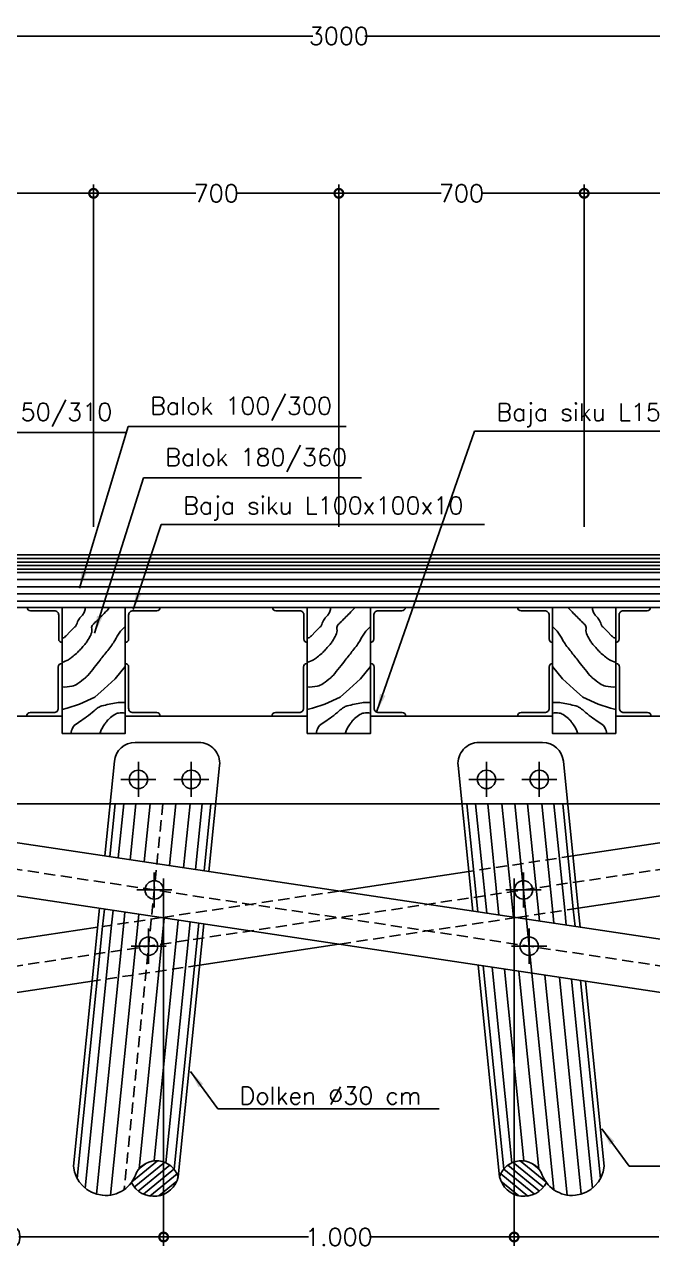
# Model space of a CAD drawing. Header units: metres. Extents: x -50 to 791, y -10 to 584.
# Drawn here: x 441 to 530.6, y 84.6 to 259.2 of the extents above; entities that cross this region are included whole.
import ezdxf

# ---------------------------------------------------------------- set-up
doc = ezdxf.new("R2010")
doc.units = ezdxf.units.M
doc.header["$PDMODE"] = 3
doc.header["$PDSIZE"] = 5
doc.linetypes.add('DASHED2', pattern=[9.525, 6.35, -3.175])
doc.layers.get('0').update_dxf_attribs({"linetype": 'CONTINUOUS'})
doc.layers.get('DEFPOINTS').update_dxf_attribs({"linetype": 'CONTINUOUS'})
for name, color, linetype in [('ARSIRDOLKEN', 2, 'CONTINUOUS'), ('ARSIRKAYU', 2, 'CONTINUOUS'), ('KAYU', 3, 'CONTINUOUS'), ('UKURAN', 2, 'CONTINUOUS')]:
    doc.layers.add(name, color=color, linetype=linetype)
doc.styles.get("Standard").update_dxf_attribs({"font": 'Simplex.shx'})
doc.dimstyles.get("Standard").update_dxf_attribs({"dimtxt": 0.18, "dimasz": 0.18, "dimexe": 0.18, "dimexo": 0.0625, "dimgap": 0.09, "dimtad": 0, "dimtih": 1, "dimtoh": 1, "dimdec": 4, "dimzin": 0, "dimdsep": 46, "dimtxsty": 'Standard', "dimcen": 0.09, "dimadec": 0, "dimazin": 0, "dimtfac": 1, "dimtdec": 4, "dimtofl": 0, "dimtmove": 0, "dimatfit": 3, "dimfxl": 1, "dimtolj": 1, "dimtzin": 0, "dimarcsym": 0})

# ---------------------------------------------------------------- blocks, each defined once
blk = doc.blocks.new('_DOTSMALL')
at = {"color": 0, "linetype": 'ByBlock', "const_width": 0.5}
blk.add_lwpolyline([(-0.0625, 0, 1), (0.0625, 0, 1)], format="xyb", close=True, dxfattribs=at)
blk = doc.blocks.new('*D15')
at = {"color": 0, "linetype": 'ByBlock'}
for p, q in [((461.18, 252.8), (461.18, 253.42)), ((611.18, 252.8), (611.18, 253.42)), ((461.18, 252.17), (532.49, 252.17)), ((611.18, 252.17), (539.87, 252.17))]:
    blk.add_line(p, q, dxfattribs=at)
at = {"layer": 'DEFPOINTS', "color": 0, "linetype": 'ByBlock'}
for p in [(461.18, 252.17), (611.18, 252.17), (611.18, 252.17)]:
    blk.add_point(p, dxfattribs=at)
at = {"color": 0, "linetype": 'ByBlock', "xscale": 2.5, "yscale": 2.5, "zscale": 2.5, "rotation": 180}
blk.add_blockref('_DOTSMALL', (461.18, 252.17), dxfattribs=at)
at = {"color": 0, "linetype": 'ByBlock', "xscale": 2.5, "yscale": 2.5, "zscale": 2.5}
blk.add_blockref('_DOTSMALL', (611.18, 252.17), dxfattribs=at)
at = {"color": 0, "linetype": 'ByBlock', "insert": (536.18, 252.17), "char_height": 2.5, "attachment_point": 5}
blk.add_mtext('\\A1;3000', dxfattribs=at)
blk = doc.blocks.new('*D25')
at = {"color": 0, "linetype": 'ByBlock'}
for p, q in [((466.18, 230.36), (466.18, 230.98)), ((501.19, 182.15), (501.19, 230.98)), ((466.18, 229.73), (480.8, 229.73)), ((501.19, 229.73), (486.57, 229.73))]:
    blk.add_line(p, q, dxfattribs=at)
at = {"layer": 'DEFPOINTS', "color": 0, "linetype": 'ByBlock'}
for p in [(466.18, 229.73), (501.19, 229.73), (501.19, 181.52)]:
    blk.add_point(p, dxfattribs=at)
at = {"color": 0, "linetype": 'ByBlock', "xscale": 2.5, "yscale": 2.5, "zscale": 2.5, "rotation": 180}
blk.add_blockref('_DOTSMALL', (466.18, 229.73), dxfattribs=at)
at = {"color": 0, "linetype": 'ByBlock', "xscale": 2.5, "yscale": 2.5, "zscale": 2.5}
blk.add_blockref('_DOTSMALL', (501.19, 229.73), dxfattribs=at)
at = {"color": 0, "linetype": 'ByBlock', "insert": (483.69, 229.73), "char_height": 2.5, "attachment_point": 5}
blk.add_mtext('\\A1;700', dxfattribs=at)
blk = doc.blocks.new('*D26')
at = {"color": 0, "linetype": 'ByBlock'}
for p, q in [((501.19, 230.36), (501.19, 230.98)), ((536.18, 182.15), (536.18, 230.98)), ((501.19, 229.73), (515.8, 229.73)), ((536.18, 229.73), (521.57, 229.73))]:
    blk.add_line(p, q, dxfattribs=at)
at = {"layer": 'DEFPOINTS', "color": 0, "linetype": 'ByBlock'}
for p in [(501.19, 229.73), (536.18, 229.73), (536.18, 181.52)]:
    blk.add_point(p, dxfattribs=at)
at = {"color": 0, "linetype": 'ByBlock', "xscale": 2.5, "yscale": 2.5, "zscale": 2.5, "rotation": 180}
blk.add_blockref('_DOTSMALL', (501.19, 229.73), dxfattribs=at)
at = {"color": 0, "linetype": 'ByBlock', "xscale": 2.5, "yscale": 2.5, "zscale": 2.5}
blk.add_blockref('_DOTSMALL', (536.18, 229.73), dxfattribs=at)
at = {"color": 0, "linetype": 'ByBlock', "insert": (518.69, 229.73), "char_height": 2.5, "attachment_point": 5}
blk.add_mtext('\\A1;700', dxfattribs=at)
blk = doc.blocks.new('*D27')
at = {"color": 0, "linetype": 'ByBlock'}
for p, q in [((536.18, 230.36), (536.18, 230.98)), ((571.17, 182.15), (571.17, 230.98)), ((536.18, 229.73), (550.79, 229.73)), ((571.17, 229.73), (556.56, 229.73))]:
    blk.add_line(p, q, dxfattribs=at)
at = {"layer": 'DEFPOINTS', "color": 0, "linetype": 'ByBlock'}
for p in [(536.18, 229.73), (571.17, 229.73), (571.17, 181.52)]:
    blk.add_point(p, dxfattribs=at)
at = {"color": 0, "linetype": 'ByBlock', "xscale": 2.5, "yscale": 2.5, "zscale": 2.5, "rotation": 180}
blk.add_blockref('_DOTSMALL', (536.18, 229.73), dxfattribs=at)
at = {"color": 0, "linetype": 'ByBlock', "xscale": 2.5, "yscale": 2.5, "zscale": 2.5}
blk.add_blockref('_DOTSMALL', (571.17, 229.73), dxfattribs=at)
at = {"color": 0, "linetype": 'ByBlock', "insert": (553.67, 229.73), "char_height": 2.5, "attachment_point": 5}
blk.add_mtext('\\A1;700', dxfattribs=at)
blk = doc.blocks.new('*D28')
at = {"color": 0, "linetype": 'ByBlock'}
for p, q in [((571.17, 230.36), (571.17, 230.98)), ((606.18, 182.15), (606.18, 230.98)), ((571.17, 229.73), (585.79, 229.73)), ((606.18, 229.73), (591.56, 229.73))]:
    blk.add_line(p, q, dxfattribs=at)
at = {"layer": 'DEFPOINTS', "color": 0, "linetype": 'ByBlock'}
for p in [(571.17, 229.73), (606.18, 229.73), (606.18, 181.52)]:
    blk.add_point(p, dxfattribs=at)
at = {"color": 0, "linetype": 'ByBlock', "xscale": 2.5, "yscale": 2.5, "zscale": 2.5, "rotation": 180}
blk.add_blockref('_DOTSMALL', (571.17, 229.73), dxfattribs=at)
at = {"color": 0, "linetype": 'ByBlock', "xscale": 2.5, "yscale": 2.5, "zscale": 2.5}
blk.add_blockref('_DOTSMALL', (606.18, 229.73), dxfattribs=at)
at = {"color": 0, "linetype": 'ByBlock', "insert": (588.67, 229.73), "char_height": 2.5, "attachment_point": 5}
blk.add_mtext('\\A1;700', dxfattribs=at)
blk = doc.blocks.new('*D39')
at = {"color": 0, "linetype": 'ByBlock'}
for p, q in [((461.18, 132), (461.18, 79.59)), ((511.18, 132), (511.18, 79.59)), ((461.18, 80.84), (481.83, 80.84)), ((511.18, 80.84), (490.53, 80.84))]:
    blk.add_line(p, q, dxfattribs=at)
at = {"layer": 'DEFPOINTS', "color": 0, "linetype": 'ByBlock'}
for p in [(461.18, 132.62), (511.18, 132.62), (511.18, 80.84)]:
    blk.add_point(p, dxfattribs=at)
at = {"color": 0, "linetype": 'ByBlock', "xscale": 2.5, "yscale": 2.5, "zscale": 2.5, "rotation": 180}
blk.add_blockref('_DOTSMALL', (461.18, 80.84), dxfattribs=at)
at = {"color": 0, "linetype": 'ByBlock', "xscale": 2.5, "yscale": 2.5, "zscale": 2.5}
blk.add_blockref('_DOTSMALL', (511.18, 80.84), dxfattribs=at)
at = {"color": 0, "linetype": 'ByBlock', "insert": (486.18, 80.84), "char_height": 2.5, "attachment_point": 5}
blk.add_mtext('\\A1;1.000', dxfattribs=at)
blk = doc.blocks.new('*D40')
at = {"color": 0, "linetype": 'ByBlock'}
for p, q in [((511.18, 132), (511.18, 79.59)), ((561.18, 132), (561.18, 79.59)), ((511.18, 80.84), (531.83, 80.84)), ((561.18, 80.84), (540.53, 80.84))]:
    blk.add_line(p, q, dxfattribs=at)
at = {"layer": 'DEFPOINTS', "color": 0, "linetype": 'ByBlock'}
for p in [(511.18, 132.62), (561.18, 132.62), (561.18, 80.84)]:
    blk.add_point(p, dxfattribs=at)
at = {"color": 0, "linetype": 'ByBlock', "xscale": 2.5, "yscale": 2.5, "zscale": 2.5, "rotation": 180}
blk.add_blockref('_DOTSMALL', (511.18, 80.84), dxfattribs=at)
at = {"color": 0, "linetype": 'ByBlock', "xscale": 2.5, "yscale": 2.5, "zscale": 2.5}
blk.add_blockref('_DOTSMALL', (561.18, 80.84), dxfattribs=at)
at = {"color": 0, "linetype": 'ByBlock', "insert": (536.18, 80.84), "char_height": 2.5, "attachment_point": 5}
blk.add_mtext('\\A1;1.000', dxfattribs=at)
blk = doc.blocks.new('*D41')
at = {"color": 0, "linetype": 'ByBlock'}
for p, q in [((561.18, 132), (561.18, 79.59)), ((611.18, 132), (611.18, 79.59)), ((561.18, 80.84), (581.83, 80.84)), ((611.18, 80.84), (590.53, 80.84))]:
    blk.add_line(p, q, dxfattribs=at)
at = {"layer": 'DEFPOINTS', "color": 0, "linetype": 'ByBlock'}
for p in [(561.18, 132.62), (611.18, 132.62), (611.18, 80.84)]:
    blk.add_point(p, dxfattribs=at)
at = {"color": 0, "linetype": 'ByBlock', "xscale": 2.5, "yscale": 2.5, "zscale": 2.5, "rotation": 180}
blk.add_blockref('_DOTSMALL', (561.18, 80.84), dxfattribs=at)
at = {"color": 0, "linetype": 'ByBlock', "xscale": 2.5, "yscale": 2.5, "zscale": 2.5}
blk.add_blockref('_DOTSMALL', (611.18, 80.84), dxfattribs=at)
at = {"color": 0, "linetype": 'ByBlock', "insert": (586.18, 80.84), "char_height": 2.5, "attachment_point": 5}
blk.add_mtext('\\A1;1.000', dxfattribs=at)

msp = doc.modelspace()

# ---------------------------------------------------------------- hatches: boundary and pattern name
at = {"layer": 'KAYU'}
h = msp.add_hatch(dxfattribs=at)
h.set_pattern_fill('ANSI31', color=256, scale=0.25, angle=-5.7525105, style=0)
h.set_pattern_definition([(39.2475, (289.50994, 66.42215), (-0.502183, 0.614696), [])])
h.paths.add_polyline_path([(456.97316, 95.39244, -0.088020689), (456.24978, 93.96132, 0.702806868), (462.93218, 94.79214, 0.654603324)])
h = msp.add_hatch(dxfattribs=at)
h.set_pattern_fill('ANSI31', color=256, scale=0.25, angle=-5.7525105, style=0)
h.set_pattern_definition([(140.7525, (682.1898, 66.42215), (0.502183, 0.614696), [])])
h.paths.add_polyline_path([(508.7676, 94.79214, 0.702806868), (515.44999, 93.96132, -0.088020689), (514.72661, 95.39244, 0.654603324)])

# ---------------------------------------------------------------- linework, layer by layer
at = {"layer": 'ARSIRDOLKEN'}
for points in [[(453.92058, 148.01138), (453.15954, 140.45689)], [(455.17047, 148.01138), (454.39084, 140.2722)], [(456.88908, 148.01138), (456.08386, 140.01824)], [(458.92017, 148.01138), (458.08471, 139.71811)], [(462.59077, 148.01138), (461.70067, 139.17572)], [(464.62185, 148.01138), (463.70152, 138.87559)], [(466.34046, 148.01138), (465.39455, 138.62164)], [(467.59036, 148.01138), (466.62584, 138.43695)], [(504.10942, 148.01138), (505.66383, 132.58125)], [(505.35932, 148.01138), (506.93291, 132.39088)], [(507.07792, 148.01138), (508.67788, 132.12914)], [(509.10901, 148.01138), (510.74013, 131.8198)], [(512.77961, 148.01138), (514.36769, 132.2471)], [(514.8107, 148.01138), (516.36854, 132.54723)], [(516.5293, 148.01138), (518.06156, 132.80118)], [(517.7792, 148.01138), (519.29286, 132.98588)], [(457.23273, 131.26076), (453.29599, 92.18224)], [(460.94805, 131.70471), (457.34323, 95.92094)], [(462.9489, 131.40458), (459.48725, 97.04198)], [(464.64193, 131.15063), (461.17789, 96.76437)], [(465.87322, 130.96593), (462.33826, 95.87565)], [(452.15643, 130.49932), (448.53438, 94.54453)], [(453.4255, 130.68968), (449.64717, 93.18355)], [(455.17048, 130.95143), (451.27816, 92.31374)], [(506.43955, 124.88098), (509.36152, 95.87565)], [(507.70862, 124.69062), (510.52189, 96.76437)], [(509.4536, 124.42888), (512.21253, 97.04198)], [(511.51585, 124.11954), (514.35654, 95.92094)], [(515.24277, 123.5605), (518.40378, 92.18224)], [(517.30501, 123.25116), (520.42162, 92.31374)], [(519.04999, 122.98942), (522.0526, 93.18355)], [(520.31906, 122.79906), (523.1654, 94.54453)]]:
    msp.add_lwpolyline(points, dxfattribs=at)
at = {"layer": 'ARSIRDOLKEN', "flags": 128}
for points in [[(510.94431, 148.01138), (513.37931, 123.84002)], [(513.37931, 123.84002), (516.49067, 92.95462)]]:
    msp.add_lwpolyline(points, dxfattribs=at)
at = {"layer": 'ARSIRKAYU', "flags": 128}
for points in [[(449.69993, 176.01138, -0.044730902), (449.58699, 175.43885, -0.08102946), (449.44744, 175.14688, -0.0372358), (449.08113, 174.69576, 0.044491747), (448.77989, 174.31359, 0.06030869), (448.42613, 173.59619, -0.112577754), (448.19579, 173.23031), (447.52824, 172.56368, -0.000000436), (446.94689, 171.98312, -0.000001), (446.6938, 171.73038, -0.116362814), (446.63895, 171.69652, -0.025971568), (446.36407, 171.62063)], [(453.17889, 176.01138, -0.002824036), (452.37339, 175.16771, -0.003424101), (451.70041, 174.48024, -0.00370249), (451.05858, 173.84303, 0.008525942), (450.78253, 173.56362, 0.232730146), (450.59296, 172.96144, -0.157071573), (450.44876, 172.0637, -0.022092037), (449.96238, 171.20437, -0.037131235), (449.61432, 170.73044, -0.009607854), (449.07576, 170.12485, -0.011707897), (448.613, 169.64716, -0.011433105), (448.41617, 169.46194, -0.003627449), (447.77857, 168.8972, -0.056656904), (447.26763, 168.54431, -0.03547882), (446.36407, 168.14047)], [(484.68575, 176.01138, -0.044730902), (484.57281, 175.43885, -0.08102946), (484.43325, 175.14688, -0.0372358), (484.06695, 174.69576, 0.044491747), (483.7657, 174.31359, 0.06030869), (483.41194, 173.59619, -0.112577754), (483.1816, 173.23031), (482.51405, 172.56368, -0.000000436), (481.9327, 171.98312, -0.000001), (481.67962, 171.73038, -0.116362814), (481.62476, 171.69652, -0.025971568), (481.34989, 171.62063)], [(488.16471, 176.01138, -0.002824036), (487.35921, 175.16771, -0.003424101), (486.68622, 174.48024, -0.00370249), (486.0444, 173.84303, 0.008525942), (485.76835, 173.56362, 0.232730146), (485.57877, 172.96144, -0.157071573), (485.43457, 172.0637, -0.022092037), (484.9482, 171.20437, -0.037131235), (484.60014, 170.73044, -0.009607854), (484.06158, 170.12485, -0.011707897), (483.59882, 169.64716, -0.011433105), (483.40199, 169.46194, -0.003627449), (482.76438, 168.8972, -0.056656904), (482.25344, 168.54431, -0.03547882), (481.34989, 168.14047)], [(518.52088, 176.01138, 0.002824036), (519.32638, 175.16771, 0.003424101), (519.99937, 174.48024, 0.00370249), (520.64119, 173.84303, -0.008525942), (520.91725, 173.56362, -0.232730146), (521.10682, 172.96144, 0.157071573), (521.25102, 172.0637, 0.022092037), (521.73739, 171.20437, 0.037131235), (522.08545, 170.73044, 0.009607854), (522.62401, 170.12485, 0.011707897), (523.08677, 169.64716, 0.011433105), (523.28361, 169.46194, 0.003627449), (523.92121, 168.8972, 0.056656904), (524.43215, 168.54431, 0.03547882), (525.3357, 168.14047)], [(521.99984, 176.01138, 0.044730902), (522.11278, 175.43885, 0.08102946), (522.25234, 175.14688, 0.0372358), (522.61864, 174.69576, -0.044491747), (522.91989, 174.31359, -0.06030869), (523.27365, 173.59619, 0.112577754), (523.50399, 173.23031), (524.17154, 172.56368, 0.000000436), (524.75289, 171.98312, 0.000001), (525.00597, 171.73038, 0.116362814), (525.06083, 171.69652, 0.025971568), (525.3357, 171.62063)], [(455.36407, 173.29668, 0.014396079), (454.81432, 172.72665, 0.036447687), (454.62093, 172.48035, 0.017327901), (453.89204, 171.31288, -0.02991643), (453.45272, 170.64711, -0.003315381), (452.87165, 169.88231, -0.0017947), (451.78385, 168.48055, -0.004136802), (450.96864, 167.45539, -0.003668948), (450.03154, 166.314, -0.046980876), (449.69865, 165.98327, -0.016058652), (448.613, 165.14739, -0.103205754), (447.77588, 164.77522, -0.066342368), (446.36407, 164.6618)], [(490.34989, 173.29668, 0.014396079), (489.80013, 172.72665, 0.036447687), (489.60674, 172.48035, 0.017327901), (488.87786, 171.31288, -0.02991643), (488.43854, 170.64711, -0.003315381), (487.85746, 169.88231, -0.0017947), (486.76967, 168.48055, -0.004136802), (485.95445, 167.45539, -0.003668948), (485.01736, 166.314, -0.046980876), (484.68447, 165.98327, -0.016058652), (483.59882, 165.14739, -0.103205754), (482.7617, 164.77522, -0.066342368), (481.34989, 164.6618)], [(516.3357, 173.29668, -0.014396079), (516.88546, 172.72665, -0.036447687), (517.07885, 172.48035, -0.017327901), (517.80773, 171.31288, 0.02991643), (518.24706, 170.64711, 0.003315381), (518.82813, 169.88231, 0.0017947), (519.91592, 168.48055, 0.004136802), (520.73114, 167.45539, 0.003668948), (521.66824, 166.314, 0.046980876), (522.00112, 165.98327, 0.016058652), (523.08677, 165.14739, 0.103205754), (523.92389, 164.77522, 0.066342368), (525.3357, 164.6618)], [(447.60662, 158.01138, -0.048387091), (447.89127, 158.86453, -0.122672617), (448.11234, 159.1477, -0.020198878), (448.90354, 159.71664, 0.016708846), (449.86465, 160.39763, 0.016790546), (450.9236, 161.25999, -0.029775793), (451.53352, 161.7309, -0.086646169), (452.04557, 161.96269, -0.022815146), (454.12027, 162.39753, -0.025999696), (454.5833, 162.4482, -0.015499096), (455.36407, 162.46851)], [(482.59243, 158.01138, -0.048387091), (482.87708, 158.86453, -0.122672617), (483.09816, 159.1477, -0.020198878), (483.88936, 159.71664, 0.016708846), (484.85047, 160.39763, 0.016790546), (485.90941, 161.25999, -0.029775793), (486.51934, 161.7309, -0.086646169), (487.03138, 161.96269, -0.022815146), (489.10608, 162.39753, -0.025999696), (489.56912, 162.4482, -0.015499096), (490.34989, 162.46851)], [(524.09316, 158.01138, 0.048387091), (523.80851, 158.86453, 0.122672617), (523.58743, 159.1477, 0.020198878), (522.79624, 159.71664, -0.016708846), (521.83512, 160.39763, -0.016790546), (520.77618, 161.25999, 0.029775793), (520.16625, 161.7309, 0.086646169), (519.65421, 161.96269, 0.022815146), (517.57951, 162.39753, 0.025999696), (517.11647, 162.4482, 0.015499096), (516.3357, 162.46851)], [(451.75578, 158.01138, -0.017464529), (451.96682, 158.52708, -0.030009525), (452.11763, 158.81438, -0.011317429), (452.47969, 159.38425, -0.014485778), (452.78517, 159.81433, -0.055717137), (453.11497, 160.16278, -0.028225768), (453.86994, 160.73095, -0.112218538), (454.43382, 160.94656, -0.072295824), (455.36407, 160.94411)], [(486.7416, 158.01138, -0.017464529), (486.95264, 158.52708, -0.030009525), (487.10344, 158.81438, -0.011317429), (487.4655, 159.38425, -0.014485778), (487.77099, 159.81433, -0.055717137), (488.10078, 160.16278, -0.028225768), (488.85575, 160.73095, -0.112218538), (489.41964, 160.94656, -0.072295824), (490.34989, 160.94411)], [(519.94399, 158.01138, 0.017464529), (519.73295, 158.52708, 0.030009525), (519.58215, 158.81438, 0.011317429), (519.22009, 159.38425, 0.014485778), (518.9146, 159.81433, 0.055717137), (518.58481, 160.16278, 0.028225768), (517.82984, 160.73095, 0.112218538), (517.26595, 160.94656, 0.072295824), (516.3357, 160.94411)]]:
    msp.add_lwpolyline(points, format="xyb", dxfattribs=at)
at = {"layer": 'ARSIRKAYU'}
for points in [[(446.36407, 161.46109), (447.11102, 161.64757), (448.86333, 162.23087), (451.03286, 163.23082), (452.36796, 164.39743), (453.95338, 165.81402), (455.36407, 167.60206)], [(481.34989, 161.46109), (482.09683, 161.64757), (483.84915, 162.23087), (486.01868, 163.23082), (487.35377, 164.39743), (488.9392, 165.81402), (490.34989, 167.60206)], [(525.3357, 161.46109), (524.58876, 161.64757), (522.83644, 162.23087), (520.66691, 163.23082), (519.33182, 164.39743), (517.74639, 165.81402), (516.3357, 167.60206)]]:
    msp.add_lwpolyline(points, dxfattribs=at)
at = {"layer": 'KAYU'}
for p, q in [((457.25604, 148.97583), (457.25604, 153.97583)), ((464.79185, 148.97583), (464.79185, 153.97583)), ((506.90793, 148.97583), (506.90793, 153.97583)), ((514.44374, 148.97583), (514.44374, 153.97583)), ((454.75604, 151.47583), (459.75604, 151.47583)), ((462.29185, 151.47583), (467.29185, 151.47583)), ((509.40793, 151.47583), (504.40793, 151.47583)), ((516.94374, 151.47583), (511.94374, 151.47583)), ((459.51638, 133.21141), (459.51638, 138.21141)), ((512.1834, 133.21141), (512.1834, 138.21141)), ((457.01638, 135.71141), (462.01638, 135.71141)), ((509.6834, 135.71141), (514.6834, 135.71141)), ((458.70833, 125.19015), (458.70833, 130.19015)), ((512.99145, 125.19015), (512.99145, 130.19015)), ((456.20833, 127.69015), (461.20833, 127.69015)), ((510.49145, 127.69015), (515.49145, 127.69015))]:
    msp.add_line(p, q, dxfattribs=at)
at = {"layer": 'KAYU', "ltscale": 0.25, "flags": 128}
for points in [[(410.84989, 183.51138), (485.84989, 183.51138)], [(560.84989, 183.51138), (485.84989, 183.51138)], [(410.84989, 182.99848), (485.84989, 182.99848)], [(410.84989, 182.48558), (485.84989, 182.48558)], [(410.84989, 181.97267), (485.84989, 181.97267)], [(560.84989, 182.99848), (485.84989, 182.99848)], [(560.84989, 182.48558), (485.84989, 182.48558)], [(560.84989, 181.97267), (485.84989, 181.97267)], [(410.84989, 181.45977), (485.84989, 181.45977)], [(410.84989, 181.01138), (485.84989, 181.01138)], [(410.84989, 179.97696), (485.84989, 179.97696)], [(560.84989, 181.45977), (485.84989, 181.45977)], [(560.84989, 181.01138), (485.84989, 181.01138)], [(560.84989, 179.97696), (485.84989, 179.97696)], [(410.84989, 178.94253), (485.84989, 178.94253)], [(560.84989, 178.94253), (485.84989, 178.94253)], [(410.84989, 177.95982), (485.84989, 177.95982)], [(410.84989, 176.92539), (485.84989, 176.92539)], [(560.84989, 177.95982), (485.84989, 177.95982)], [(560.84989, 176.92539), (485.84989, 176.92539)], [(410.84989, 176.01138), (485.84989, 176.01138)], [(445.35208, 175.51138), (441.88359, 175.51138)], [(456.39558, 175.51138), (459.86407, 175.51138)], [(480.33789, 175.51138), (476.8694, 175.51138)], [(560.84989, 176.01138), (485.84989, 176.01138)], [(491.36188, 175.51138), (494.83038, 175.51138)], [(515.30419, 175.51138), (511.8357, 175.51138)], [(526.3477, 175.51138), (529.81619, 175.51138)]]:
    msp.add_lwpolyline(points, dxfattribs=at)
at = {"layer": 'KAYU'}
for points in [[(445.88359, 171.51138), (445.88359, 174.97988)], [(455.86407, 171.51138), (455.86407, 174.97988)], [(480.8694, 171.51138), (480.8694, 174.97988)], [(490.83038, 171.51138), (490.83038, 174.97988)], [(515.8357, 171.51138), (515.8357, 174.97988)], [(525.81619, 171.51138), (525.81619, 174.97988)], [(420.34989, 160.51138), (446.36407, 160.51138)], [(455.36407, 160.51138), (481.34989, 160.51138)], [(516.3357, 160.51138), (490.34989, 160.51138)], [(551.34989, 160.51138), (525.3357, 160.51138)], [(350.84989, 148.01138), (485.84989, 148.01138)], [(408.59006, 147.14231), (566.89254, 123.39694)], [(620.84989, 148.01138), (485.84989, 148.01138)], [(553.54402, 145.70746), (519.23284, 140.56078)], [(407.54905, 139.71456), (565.74077, 115.9858)], [(504.38133, 138.33305), (485.84989, 135.55334)], [(554.29665, 138.23645), (519.98546, 133.08977)], [(451.71432, 133.08977), (448.00771, 96.29561)], [(452.40692, 132.98588), (452.15643, 130.49932)], [(453.63821, 132.80118), (453.4255, 130.68968)], [(518.06156, 132.80118), (518.27427, 130.68968)], [(519.29286, 132.98588), (519.54335, 130.49932)], [(519.98546, 133.08977), (520.2572, 130.39224)], [(455.33124, 132.54723), (455.17048, 130.95143)], [(457.33209, 132.2471), (457.23273, 131.26076)], [(510.74013, 131.8198), (510.75172, 131.70471)], [(514.36769, 132.2471), (514.46705, 131.26076)], [(516.36854, 132.54723), (516.5293, 130.95143)], [(451.44257, 130.39224), (416.07853, 125.08763)], [(462.93218, 94.79214), (466.56582, 130.86204)], [(485.84989, 127.96943), (465.97408, 124.98806)], [(508.7676, 94.79214), (505.72569, 124.98806)], [(450.66686, 122.69198), (415.30282, 117.38737)], [(521.03292, 122.69198), (523.69206, 96.29561)]]:
    msp.add_lwpolyline(points, dxfattribs=at)
for points in [[(446.36407, 158.01138), (455.36407, 158.01138), (455.36407, 176.01138), (446.36407, 176.01138)], [(481.34989, 158.01138), (490.34989, 158.01138), (490.34989, 176.01138), (481.34989, 176.01138)], [(525.3357, 158.01138), (516.3357, 158.01138), (516.3357, 176.01138), (525.3357, 176.01138)]]:
    msp.add_lwpolyline(points, close=True, dxfattribs=at)
for points in [[(446.31866, 168.01138, 0.414213562), (445.81866, 167.51138), (445.81866, 161.56515)], [(455.36407, 168.01138, -0.414213562), (455.86407, 167.51138), (455.86407, 161.56515)], [(481.30447, 168.01138, 0.414213562), (480.80447, 167.51138), (480.80447, 161.56515)], [(490.39531, 168.01138, -0.414213562), (490.89531, 167.51138), (490.89531, 161.56515)], [(516.3357, 168.01138, 0.414213562), (515.8357, 167.51138), (515.8357, 161.56515)], [(525.38112, 168.01138, -0.414213562), (525.88112, 167.51138), (525.88112, 161.56515)], [(445.26489, 161.01138), (441.81866, 161.01138, 0.414213562), (441.31866, 160.51138)], [(445.81866, 161.62887, -0.446421695), (445.20117, 161.01138, -0.446421695)], [(455.86407, 161.62887, 0.446421695), (456.48155, 161.01138, 0.446421695)], [(456.41783, 161.01138), (459.86407, 161.01138, -0.414213562), (460.36407, 160.51138)], [(480.25071, 161.01138), (476.80447, 161.01138, 0.414213562), (476.30447, 160.51138)], [(480.80447, 161.62887, -0.446421695), (480.18699, 161.01138, -0.446421695)], [(490.89531, 161.62887, 0.446421695), (491.51279, 161.01138, 0.446421695)], [(491.44907, 161.01138), (494.89531, 161.01138, -0.414213562), (495.39531, 160.51138)], [(515.28194, 161.01138), (511.8357, 161.01138, 0.414213562), (511.3357, 160.51138)], [(515.8357, 161.62887, -0.446421695), (515.21822, 161.01138, -0.446421695)], [(525.88112, 161.62887, 0.446421695), (526.4986, 161.01138, 0.446421695)], [(526.43488, 161.01138), (529.88112, 161.01138, -0.414213562), (530.38112, 160.51138)], [(467.31844, 138.33305), (468.84238, 153.46069, 0.443935368), (465.85749, 156.76138), (456.81194, 156.76138, 0.385103548), (453.82705, 154.06208), (452.46694, 140.56078)], [(504.94998, 132.68832), (502.85739, 153.46069, -0.443935368), (505.84228, 156.76138), (514.88784, 156.76138, -0.385103548), (517.87273, 154.06208), (519.98546, 133.08977)], [(448.00771, 96.29561, 0.824308274), (456.97316, 95.39244, -0.654603324), (462.93218, 94.79214, -0.702806868), (456.24978, 93.96132, -0.702806868)], [(523.69206, 96.29561, -0.824308274), (514.72661, 95.39244, 0.654603324), (508.7676, 94.79214, 0.702806868), (515.44999, 93.96132, 0.702806868)]]:
    msp.add_lwpolyline(points, format="xyb", dxfattribs=at)
at = {"layer": 'KAYU', "linetype": 'DASHED2', "ltscale": 0.25, "flags": 128}
for points in [[(460.75547, 148.01138), (455.20911, 92.95462)], [(560.84989, 143.01138), (408.03706, 120.08946)], [(410.84989, 143.01138), (563.66271, 120.08946)]]:
    msp.add_lwpolyline(points, dxfattribs=at)
at = {"layer": 'KAYU', "linetype": 'DASHED2', "ltscale": 0.25}
for points in [[(519.23284, 140.56078), (504.38133, 138.33305)], [(485.84989, 135.55334), (460.5702, 131.76138)], [(519.98546, 133.08977), (511.12957, 131.76138)], [(460.5702, 131.76138), (452.15643, 130.49932)], [(511.12957, 131.76138), (485.84989, 127.96943)], [(465.97408, 124.98806), (450.66686, 122.69198)]]:
    msp.add_lwpolyline(points, dxfattribs=at)
at = {"layer": 'KAYU'}
for centre in [(457.25604, 151.47583), (464.79185, 151.47583), (506.90793, 151.47583), (514.44374, 151.47583), (459.51638, 135.71141), (512.1834, 135.71141), (458.70833, 127.69015), (512.99145, 127.69015)]:
    msp.add_circle(centre, 1.3095, dxfattribs=at)
for centre, radius, start, end in [((441.88359, 176.01138), 0.5, 180, 270), ((445.31064, 174.93844), 0.57444, 355.8637337, 94.1362663), ((456.43702, 174.93844), 0.57444, 85.8637337, 184.1362663), ((459.86407, 176.01138), 0.5, 270, 0), ((476.8694, 176.01138), 0.5, 180, 270), ((480.29646, 174.93844), 0.57444, 355.8637337, 94.1362663), ((491.40332, 174.93844), 0.57444, 85.8637337, 184.1362663), ((494.83038, 176.01138), 0.5, 270, 0), ((511.8357, 176.01138), 0.5, 180, 270), ((515.26276, 174.93844), 0.57444, 355.8637337, 94.1362663), ((526.38913, 174.93844), 0.57444, 85.8637337, 184.1362663), ((529.81619, 176.01138), 0.5, 270, 0), ((446.38359, 171.51138), 0.5, 180, 270), ((455.36407, 171.51138), 0.5, 270, 0), ((481.3694, 171.51138), 0.5, 180, 270), ((490.33038, 171.51138), 0.5, 270, 0), ((516.3357, 171.51138), 0.5, 180, 270), ((525.31619, 171.51138), 0.5, 270, 0)]:
    msp.add_arc(centre, radius, start, end, dxfattribs=at)

# ---------------------------------------------------------------- texts
at = {"layer": 'UKURAN', "char_height": 2.5, "attachment_point": 4}
for s, insert in [('\\A1;Balok 100/300', (458.9354, 204.34598)), ('\\A1;Papan 50/310', (428.35065, 203.48562)), ('\\A1;Baja siku L150x100x10', (508.31131, 203.44837)), ('\\A1;Balok 180/360', (461.08926, 197.03291)), ('Baja siku L100x100x10', (463.64741, 190.1392)), ('\\A1;Dolken %%c30 cm', (471.69243, 106.35354))]:
    msp.add_mtext(s, dxfattribs=dict(at, insert=insert))

# ---------------------------------------------------------------- dimensions: what is measured, and where the dimension line sits
at = {"layer": 'UKURAN'}
for base, p1, p2, text, picture, middle in [((560.84989, 257.53323), (410.84989, 257.53323), (560.84989, 257.53323), '3000', '*D15', (485.84989, 257.53323)), ((450.86407, 235.09001), (415.84989, 235.09001), (450.86407, 186.88106), '700', '*D25', (433.35698, 235.09001)), ((485.84989, 235.09001), (450.86407, 235.09001), (485.84989, 186.88106), '700', '*D26', (468.35698, 235.09001)), ((520.8357, 235.09001), (485.84989, 235.09001), (520.8357, 186.88106), '700', '*D27', (503.3428, 235.09001)), ((555.84989, 235.09001), (520.8357, 235.09001), (555.84989, 186.88106), '700', '*D28', (538.3428, 235.09001)), ((460.84989, 86.19618), (410.84989, 137.97965), (460.84989, 137.97965), '1.000', '*D39', (435.84989, 86.19618)), ((510.84989, 86.19618), (460.84989, 137.97965), (510.84989, 137.97965), '1.000', '*D40', (485.84989, 86.19618)), ((560.84989, 86.19618), (510.84989, 137.97965), (560.84989, 137.97965), '1.000', '*D41', (535.84989, 86.19618))]:
    dim = msp.add_linear_dim(base=base, p1=p1, p2=p2, text=text, dimstyle='Standard', override={"dimtxt": 2.5, "dimasz": 2.5, "dimexe": 1.25, "dimexo": 0.625, "dimgap": 0.625, "dimtih": 0, "dimtoh": 0, "dimzin": 8, "dimlunit": 6, "dimblk1": 'DOTSMALL', "dimblk2": 'DOTSMALL', "dimsah": 1, "dimcen": 2.5, "dimtofl": 1}, dxfattribs=at)
    dim.commit()
    dim.dimension.update_dxf_attribs({"geometry": picture, "text_midpoint": middle, "insert": (-50.33, 5.35945)})

# ---------------------------------------------------------------- leaders
at = {"layer": 'UKURAN', "annotation_type": 0, "has_hookline": 1, "hookline_direction": 0}
for points, text_width in [([(416.95637, 183.50249), (425.22565, 200.95586), (427.72565, 200.95586)], 27.14286), ([(448.83343, 178.7705), (455.8104, 201.81622), (458.3104, 201.81622)], 27.97619), ([(491.28331, 161.18957), (505.18631, 201.15671), (507.68631, 201.15671)], 42.97619), ([(450.98729, 172.31779), (457.96426, 194.50315), (460.46426, 194.50315)], 27.97619), ([(456.52956, 175.69315), (460.52241, 187.84754), (463.02241, 187.84754)], 42.97619), ([(464.69932, 109.81671), (468.56743, 104.47854), (471.06743, 104.47854)], 28.45238), ([(523.37683, 101.64037), (527.24493, 96.30221), (529.74493, 96.30221)], 28.45238)]:
    msp.add_leader(points, dimstyle='Standard', override={"dimtxt": 2.5, "dimasz": 2.5, "dimexe": 1.25, "dimexo": 0.625, "dimgap": 0.625, "dimtad": 1, "dimtih": 0, "dimtoh": 0, "dimzin": 8, "dimcen": 2.5, "dimtofl": 1}, dxfattribs=dict(at, text_width=text_width))

doc.saveas('drawing.dxf')
